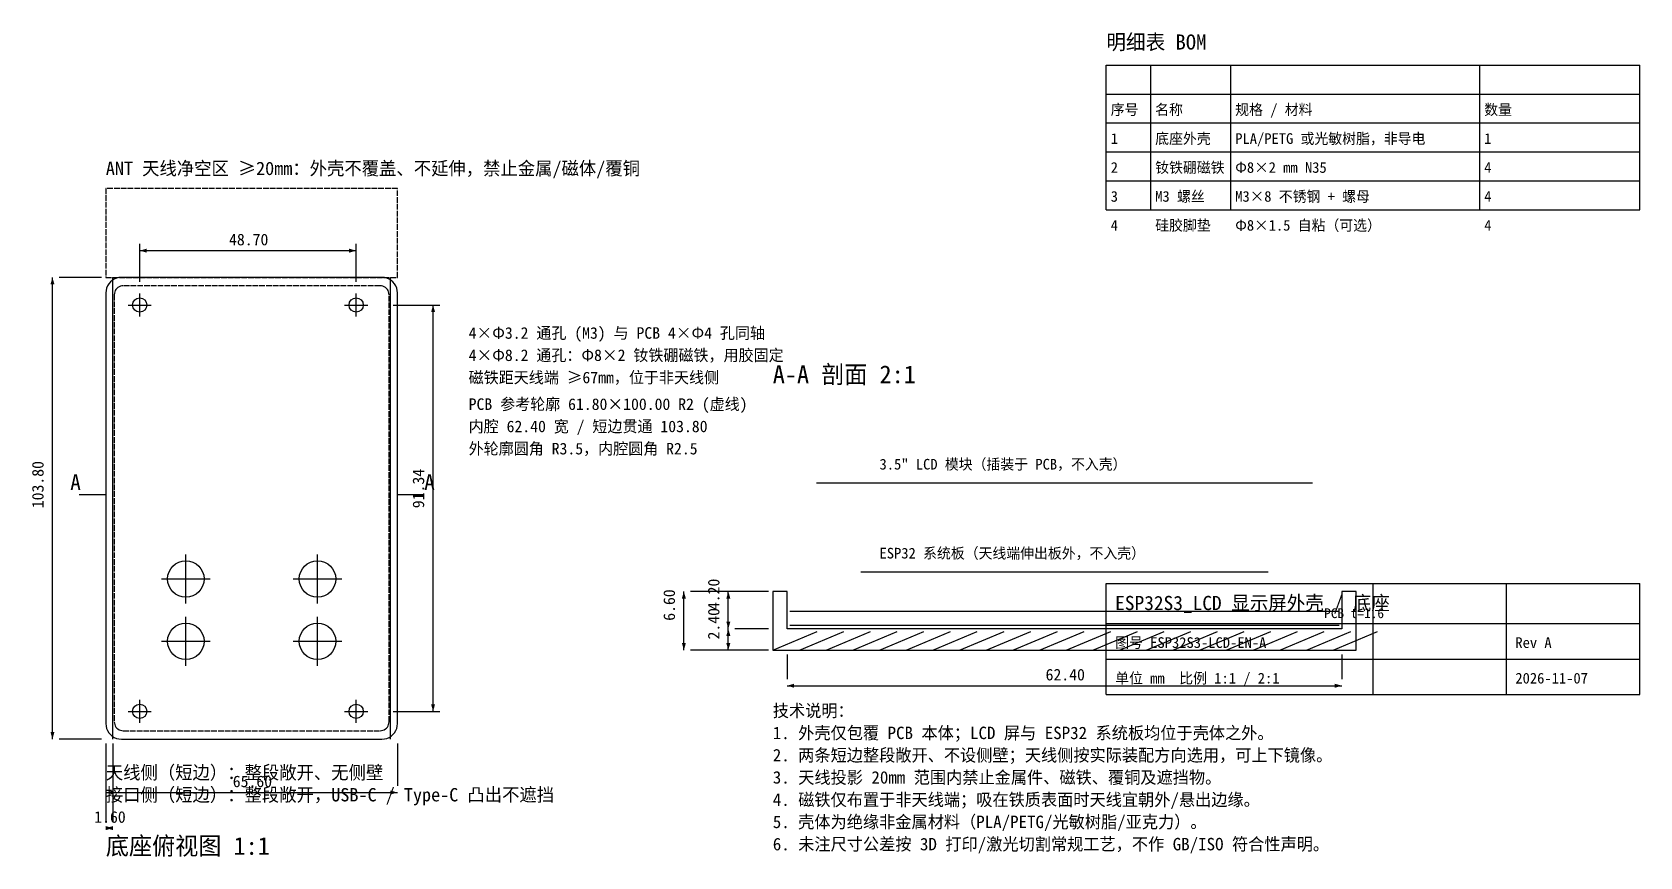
# Model space of a CAD drawing. Header units: millimetres. Extents: x -17 to 345, y -26 to 159.
import ezdxf

# ---------------------------------------------------------------- set-up
doc = ezdxf.new("R2010")
doc.units = ezdxf.units.MM
doc.linetypes.add('DASHED', pattern=[1.524, 1.27, -0.254])
for name, color, linetype in [('ANT', 2, 'Continuous'), ('CENTER', 8, 'Continuous'), ('DIM', 4, 'Continuous'), ('HATCH', 8, 'Continuous'), ('HOLE', 1, 'Continuous'), ('OUTLINE', 7, 'Continuous'), ('PCB_REF', 8, 'Continuous'), ('SECTION', 5, 'Continuous'), ('TABLE', 7, 'Continuous'), ('TEXT', 7, 'Continuous')]:
    doc.layers.add(name, color=color, linetype=linetype)

msp = doc.modelspace()

# ---------------------------------------------------------------- linework, layer by layer
at = {"layer": 'ANT'}
msp.add_line((169.8, 37.6), (261.4, 37.6), dxfattribs=at)
at = {"layer": 'ANT', "linetype": 'DASHED'}
msp.add_lwpolyline([(0, 103.8), (65.6, 103.8), (65.6, 123.8), (0, 123.8)], close=True, dxfattribs=at)
at = {"layer": 'CENTER'}
for p, q in [((7.62, 94.98), (7.62, 100.18)), ((56.31, 94.98), (56.31, 100.18)), ((5.02, 97.58), (10.21, 97.58)), ((53.71, 97.58), (58.91, 97.58)), ((18, 30.5), (18, 41.5)), ((47.6, 30.5), (47.6, 41.5)), ((12.5, 36), (23.5, 36)), ((42.1, 36), (53.1, 36)), ((18, 16.5), (18, 27.5)), ((47.6, 16.5), (47.6, 27.5)), ((12.5, 22), (23.5, 22)), ((42.1, 22), (53.1, 22)), ((7.62, 3.64), (7.62, 8.84)), ((56.31, 3.64), (56.31, 8.84)), ((5.02, 6.24), (10.21, 6.24)), ((53.71, 6.24), (58.91, 6.24))]:
    msp.add_line(p, q, dxfattribs=at)
at = {"layer": 'DIM'}
for p, q in [((7.62, 102.8), (7.62, 111.3)), ((7.62, 109.8), (56.31, 109.8)), ((56.31, 102.8), (56.31, 111.3)), ((-12, 0), (-12, 103.8)), ((-1, 103.8), (-10.5, 103.8)), ((64.6, 97.58), (75.1, 97.58)), ((73.6, 6.24), (73.6, 97.58)), ((130, 20), (130, 33.2)), ((149, 33.2), (131.5, 33.2)), ((140, 24.8), (140, 33.2)), ((149, 33.2), (141.5, 33.2)), ((140, 20), (140, 24.8)), ((149, 24.8), (141.5, 24.8)), ((149, 24.8), (141.5, 24.8)), ((149, 20), (131.5, 20)), ((149, 20), (141.5, 20)), ((153.2, 19), (153.2, 13.5)), ((278, 19), (278, 13.5)), ((153.2, 12), (278, 12)), ((64.6, 6.24), (75.1, 6.24)), ((-1, 0), (-10.5, 0)), ((0, -1), (0, -10.5)), ((0, -1), (0, -18.5)), ((1.6, -1), (1.6, -18.5)), ((65.6, -1), (65.6, -10.5)), ((0, -12), (65.6, -12)), ((0, -20), (1.6, -20))]:
    msp.add_line(p, q, dxfattribs=at)
for points in [[(7.62, 109.8), (9.21, 110.25), (9.21, 109.35)], [(56.31, 109.8), (54.71, 110.25), (54.71, 109.35)], [(-12, 103.8), (-11.55, 102.2), (-12.45, 102.2)], [(73.6, 97.58), (74.05, 95.98), (73.15, 95.98)], [(130, 33.2), (130.45, 31.6), (129.55, 31.6)], [(140, 33.2), (140.45, 31.6), (139.55, 31.6)], [(140, 24.8), (140.45, 26.4), (139.55, 26.4)], [(140, 24.8), (140.45, 23.2), (139.55, 23.2)], [(130, 20), (130.45, 21.6), (129.55, 21.6)], [(140, 20), (140.45, 21.6), (139.55, 21.6)], [(153.2, 12), (154.8, 12.45), (154.8, 11.55)], [(278, 12), (276.4, 12.45), (276.4, 11.55)], [(73.6, 6.24), (74.05, 7.84), (73.15, 7.84)], [(-12, 0), (-11.55, 1.6), (-12.45, 1.6)], [(0, -12), (1.6, -11.55), (1.6, -12.45)], [(65.6, -12), (64, -11.55), (64, -12.45)], [(0, -20), (1.6, -19.55), (1.6, -20.45)], [(1.6, -20), (0, -19.55), (0, -20.45)]]:
    msp.add_solid(points, dxfattribs=at)
at = {"layer": 'HATCH'}
for p, q in [((150, 20), (160, 24.2)), ((156, 20), (166, 24.2)), ((162, 20), (172, 24.2)), ((168, 20), (178, 24.2)), ((174, 20), (184, 24.2)), ((180, 20), (190, 24.2)), ((186, 20), (196, 24.2)), ((192, 20), (202, 24.2)), ((198, 20), (208, 24.2)), ((204, 20), (214, 24.2)), ((210, 20), (220, 24.2)), ((216, 20), (226, 24.2)), ((222, 20), (232, 24.2)), ((228, 20), (238, 24.2)), ((234, 20), (244, 24.2)), ((240, 20), (250, 24.2)), ((246, 20), (256, 24.2)), ((252, 20), (262, 24.2)), ((258, 20), (268, 24.2)), ((264, 20), (274, 24.2)), ((270, 20), (280, 24.2)), ((276, 20), (286, 24.2))]:
    msp.add_line(p, q, dxfattribs=at)
at = {"layer": 'HOLE'}
for centre, radius in [((7.62, 97.58), 1.6), ((56.31, 97.58), 1.6), ((18, 36), 4.1), ((47.6, 36), 4.1), ((18, 22), 4.1), ((47.6, 22), 4.1), ((7.62, 6.24), 1.6), ((56.31, 6.24), 1.6)]:
    msp.add_circle(centre, radius, dxfattribs=at)
at = {"layer": 'OUTLINE'}
for p, q in [((1.6, 0), (1.6, 103.8)), ((64, 0), (64, 103.8))]:
    msp.add_line(p, q, dxfattribs=at)
msp.add_lwpolyline([(65.6, 100.3), (65.56, 100.85), (65.43, 101.38), (65.22, 101.89), (64.93, 102.36), (64.57, 102.77), (64.16, 103.13), (63.69, 103.42), (63.18, 103.63), (62.65, 103.76), (62.1, 103.8), (3.5, 103.8), (2.95, 103.76), (2.42, 103.63), (1.91, 103.42), (1.44, 103.13), (1.03, 102.77), (0.67, 102.36), (0.38, 101.89), (0.17, 101.38), (0.04, 100.85), (0, 100.3), (0, 3.5), (0.04, 2.95), (0.17, 2.42), (0.38, 1.91), (0.67, 1.44), (1.03, 1.03), (1.44, 0.67), (1.91, 0.38), (2.42, 0.17), (2.95, 0.04), (3.5, 0), (62.1, 0), (62.65, 0.04), (63.18, 0.17), (63.69, 0.38), (64.16, 0.67), (64.57, 1.03), (64.93, 1.44), (65.22, 1.91), (65.43, 2.42), (65.56, 2.95), (65.6, 3.5)], close=True, dxfattribs=at)
at = {"layer": 'PCB_REF'}
for p, q in [((159.8, 57.6), (271.4, 57.6)), ((153.8, 28.8), (277.4, 28.8)), ((153.8, 25.6), (277.4, 25.6))]:
    msp.add_line(p, q, dxfattribs=at)
at = {"layer": 'PCB_REF', "linetype": 'DASHED'}
msp.add_lwpolyline([(63.7, 99.9), (63.68, 100.21), (63.6, 100.52), (63.48, 100.81), (63.32, 101.08), (63.11, 101.31), (62.88, 101.52), (62.61, 101.68), (62.32, 101.8), (62.01, 101.88), (61.7, 101.9), (3.9, 101.9), (3.59, 101.88), (3.28, 101.8), (2.99, 101.68), (2.72, 101.52), (2.49, 101.31), (2.28, 101.08), (2.12, 100.81), (2, 100.52), (1.92, 100.21), (1.9, 99.9), (1.9, 3.9), (1.92, 3.59), (2, 3.28), (2.12, 2.99), (2.28, 2.72), (2.49, 2.49), (2.72, 2.28), (2.99, 2.12), (3.28, 2), (3.59, 1.92), (3.9, 1.9), (61.7, 1.9), (62.01, 1.92), (62.32, 2), (62.61, 2.12), (62.88, 2.28), (63.11, 2.49), (63.32, 2.72), (63.48, 2.99), (63.6, 3.28), (63.68, 3.59), (63.7, 3.9)], close=True, dxfattribs=at)
at = {"layer": 'SECTION'}
for p, q in [((-6, 55), (0, 55)), ((65.6, 55), (71.6, 55))]:
    msp.add_line(p, q, dxfattribs=at)
msp.add_lwpolyline([(150, 20), (281.2, 20), (281.2, 33.2), (278, 33.2), (278, 24.8), (153.2, 24.8), (153.2, 33.2), (150, 33.2), (150, 20)], close=True, dxfattribs=at)
at = {"layer": 'TABLE'}
for p, q in [((225, 151.5), (345, 151.5)), ((225, 119), (225, 151.5)), ((235, 119), (235, 151.5)), ((253, 119), (253, 151.5)), ((309, 119), (309, 151.5)), ((345, 119), (345, 151.5)), ((225, 145), (345, 145)), ((225, 138.5), (345, 138.5)), ((225, 132), (345, 132)), ((225, 125.5), (345, 125.5)), ((225, 119), (345, 119)), ((225, 10), (225, 35)), ((225, 35), (345, 35)), ((285, 10), (285, 35)), ((315, 10), (315, 35)), ((345, 10), (345, 35)), ((225, 26), (345, 26)), ((225, 18), (345, 18)), ((225, 10), (345, 10))]:
    msp.add_line(p, q, dxfattribs=at)

# ---------------------------------------------------------------- texts
at = {"layer": 'ANT'}
for s, height, p in [('ANT 天线净空区 ≥20mm：外壳不覆盖、不延伸，禁止金属/磁体/覆铜', 3, (0, 126.8)), ('磁铁距天线端 ≥67mm，位于非天线侧', 2.6, (81.6, 80)), ('ESP32 系统板（天线端伸出板外，不入壳）', 2.4, (174, 40.6)), ('天线侧（短边）：整段敞开、无侧壁', 3, (0, -9)), ('接口侧（短边）：整段敞开，USB-C / Type-C 凸出不遮挡', 3, (0, -14))]:
    msp.add_text(s, height=height, dxfattribs=at).set_placement(p)
at = {"layer": 'DIM'}
for s, p in [('48.70', (27.71, 111)), ('62.40', (211.35, 13.2)), ('65.60', (28.55, -10.8)), ('1.60', (-2.6, -18.8))]:
    msp.add_text(s, height=2.6, dxfattribs=at).set_placement(p)
for s, p in [('103.80', (-14, 51.9)), ('91.34', (71.6, 51.91)), ('6.60', (128, 26.6)), ('4.20', (138, 29)), ('2.40', (138, 22.4))]:
    msp.add_text(s, height=2.6, rotation=90, dxfattribs=at).set_placement(p)
at = {"layer": 'SECTION'}
for p in [(-8, 56), (71.6, 56)]:
    msp.add_text('A', height=3.5, dxfattribs=at).set_placement(p)
at = {"layer": 'TABLE'}
for s, p in [('序号', (226, 140.3)), ('名称', (236, 140.3)), ('规格 / 材料', (254, 140.3)), ('数量', (310, 140.3)), ('1', (226, 133.8)), ('底座外壳', (236, 133.8)), ('PLA/PETG 或光敏树脂，非导电', (254, 133.8)), ('1', (310, 133.8)), ('2', (226, 127.3)), ('钕铁硼磁铁', (236, 127.3)), ('Φ8×2 mm N35', (254, 127.3)), ('4', (310, 127.3)), ('3', (226, 120.8)), ('M3 螺丝', (236, 120.8)), ('M3×8 不锈钢 + 螺母', (254, 120.8)), ('4', (310, 120.8)), ('4', (226, 114.3)), ('硅胶脚垫', (236, 114.3)), ('Φ8×1.5 自粘（可选）', (254, 114.3)), ('4', (310, 114.3))]:
    msp.add_text(s, height=2.4, dxfattribs=at).set_placement(p)
at = {"layer": 'TEXT'}
for s, height, p in [('明细表 BOM', 3.4, (225, 155)), ('4×Φ3.2 通孔 (M3) 与 PCB 4×Φ4 孔同轴', 2.6, (81.6, 90)), ('4×Φ8.2 通孔：Φ8×2 钕铁硼磁铁，用胶固定', 2.6, (81.6, 85)), ('A-A 剖面 2:1', 4, (150, 80)), ('PCB 参考轮廓 61.80×100.00 R2 (虚线)', 2.6, (81.6, 74)), ('内腔 62.40 宽 / 短边贯通 103.80', 2.6, (81.6, 69)), ('外轮廓圆角 R3.5，内腔圆角 R2.5', 2.6, (81.6, 64)), ('3.5" LCD 模块（插装于 PCB，不入壳）', 2.4, (174, 60.6)), ('ESP32S3_LCD 显示屏外壳 / 底座', 3.2, (227, 29)), ('PCB t=1.6', 2.2, (274, 27.2)), ('图号 ESP32S3-LCD-EN-A', 2.4, (227, 20.5)), ('Rev A', 2.4, (317, 20.5)), ('单位 mm  比例 1:1 / 2:1', 2.4, (227, 12.5)), ('2026-11-07', 2.4, (317, 12.5)), ('技术说明：', 2.8, (150, 5)), ('1. 外壳仅包覆 PCB 本体；LCD 屏与 ESP32 系统板均位于壳体之外。', 2.8, (150, 0)), ('2. 两条短边整段敞开、不设侧壁；天线侧按实际装配方向选用，可上下镜像。', 2.8, (150, -5)), ('3. 天线投影 20mm 范围内禁止金属件、磁铁、覆铜及遮挡物。', 2.8, (150, -10)), ('4. 磁铁仅布置于非天线端；吸在铁质表面时天线宜朝外/悬出边缘。', 2.8, (150, -15)), ('5. 壳体为绝缘非金属材料（PLA/PETG/光敏树脂/亚克力）。', 2.8, (150, -20)), ('底座俯视图 1:1', 4, (0, -26)), ('6. 未注尺寸公差按 3D 打印/激光切割常规工艺，不作 GB/ISO 符合性声明。', 2.8, (150, -25))]:
    msp.add_text(s, height=height, dxfattribs=at).set_placement(p)

doc.saveas('drawing.dxf')
